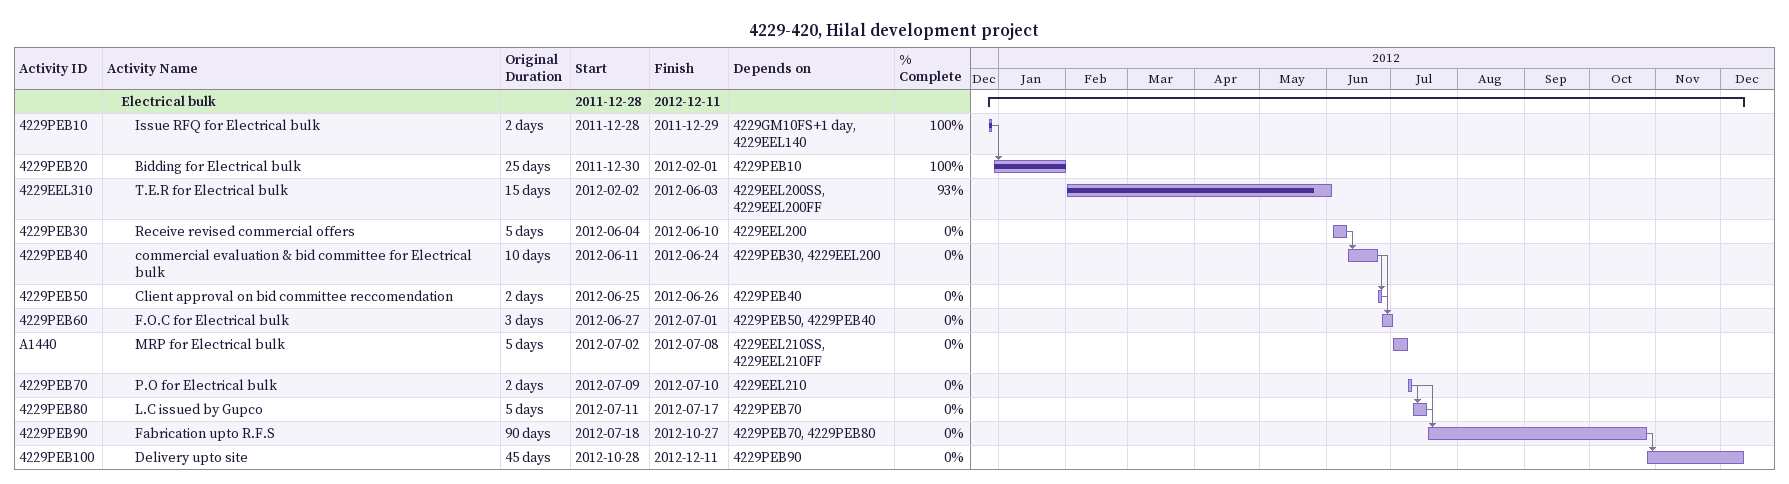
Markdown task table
4229-420, Hilal development project

| ID | Level | Task | Original duration | Start | Finish | Predecessors | % complete |
|---|---|---|---|---|---|---|---|
|  | 2 | **Electrical bulk** |  | 2011-12-28 | 2012-12-11 |  |  |
| 4229PEB10 | 3 | Issue RFQ for Electrical bulk | 2d | 2011-12-28 | 2011-12-29 | 4229GM10FS+1d, 4229EEL140 | 100 |
| 4229PEB20 | 3 | Bidding for Electrical bulk | 25d | 2011-12-30 | 2012-02-01 | 4229PEB10 | 100 |
| 4229EEL310 | 3 | T.E.R for Electrical bulk | 15d | 2012-02-02 | 2012-06-03 | 4229EEL200SS, 4229EEL200FF | 93 |
| 4229PEB30 | 3 | Receive revised commercial offers | 5d | 2012-06-04 | 2012-06-10 | 4229EEL200 | 0 |
| 4229PEB40 | 3 | commercial evaluation & bid committee for Electrical bulk | 10d | 2012-06-11 | 2012-06-24 | 4229PEB30, 4229EEL200 | 0 |
| 4229PEB50 | 3 | Client approval on bid committee reccomendation | 2d | 2012-06-25 | 2012-06-26 | 4229PEB40 | 0 |
| 4229PEB60 | 3 | F.O.C for Electrical bulk | 3d | 2012-06-27 | 2012-07-01 | 4229PEB50, 4229PEB40 | 0 |
| A1440 | 3 | MRP for Electrical bulk | 5d | 2012-07-02 | 2012-07-08 | 4229EEL210SS, 4229EEL210FF | 0 |
| 4229PEB70 | 3 | P.O for Electrical bulk | 2d | 2012-07-09 | 2012-07-10 | 4229EEL210 | 0 |
| 4229PEB80 | 3 | L.C issued by Gupco | 5d | 2012-07-11 | 2012-07-17 | 4229PEB70 | 0 |
| 4229PEB90 | 3 | Fabrication upto R.F.S | 90d | 2012-07-18 | 2012-10-27 | 4229PEB70, 4229PEB80 | 0 |
| 4229PEB100 | 3 | Delivery upto site | 45d | 2012-10-28 | 2012-12-11 | 4229PEB90 | 0 |
